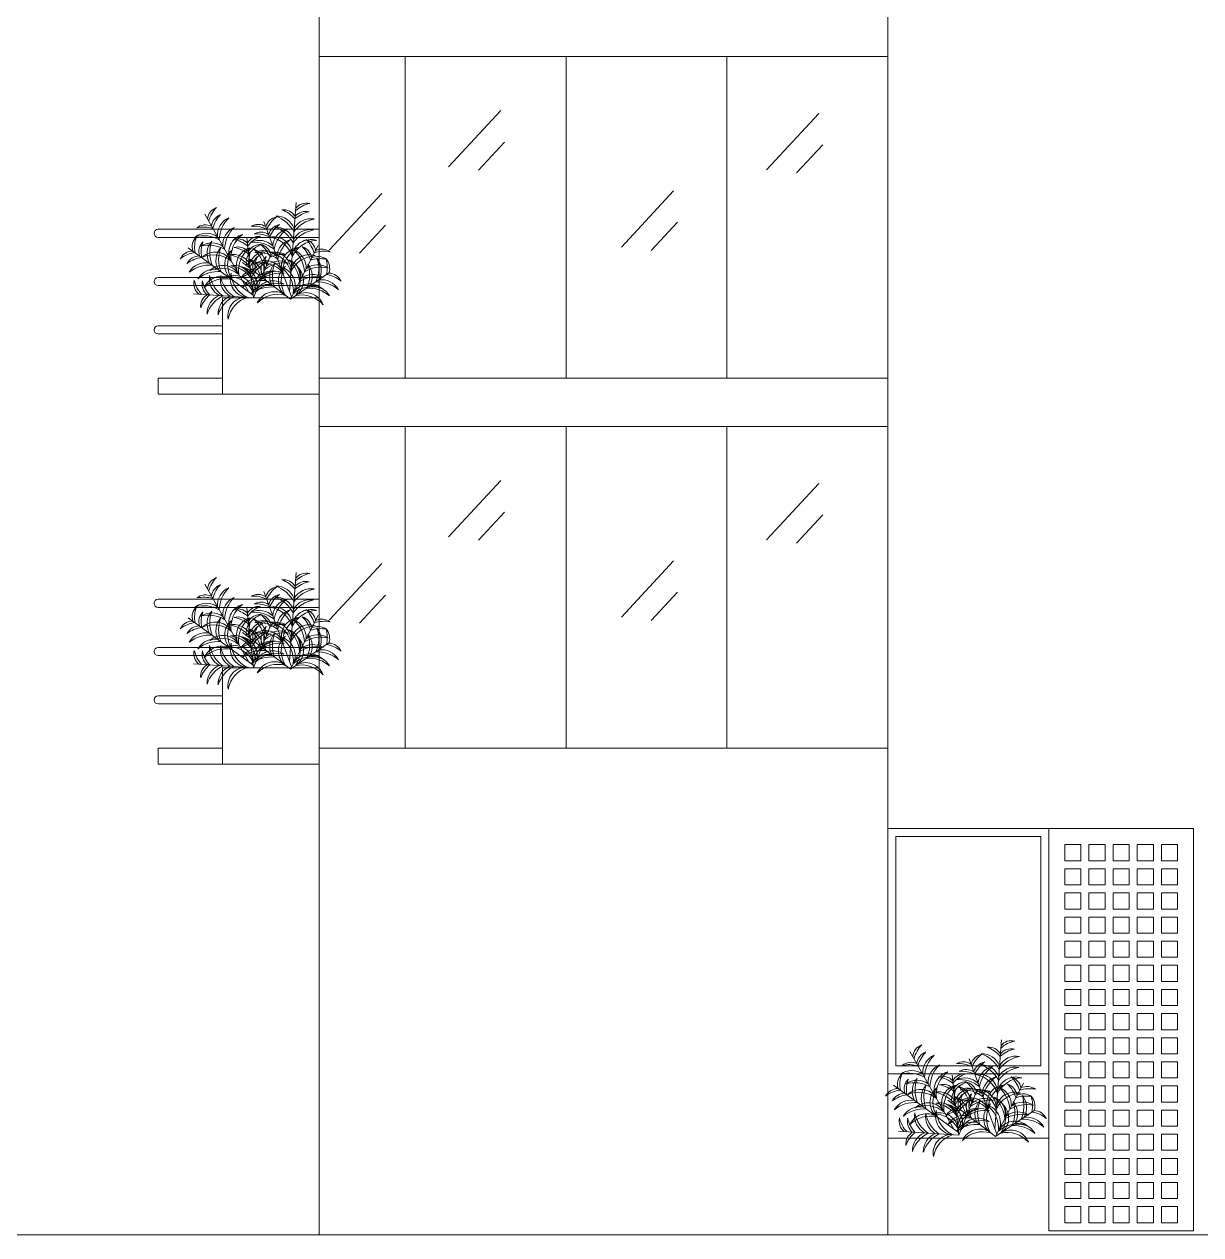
# Model space of a CAD drawing. Header units: millimetres. Extents: x 94 to 362, y 157 to 221.
# Drawn here: x 182.78 to 190.09, y 165.98 to 173.5 of the extents above; entities that cross this region are included whole.
import ezdxf

# ---------------------------------------------------------------- set-up
doc = ezdxf.new("R2010")
doc.units = ezdxf.units.MM
doc.layers.get('0').update_dxf_attribs({"lineweight": 9})
doc.layers.add('ARBOL', color=3, linetype='Continuous', lineweight=9)
doc.layers.add('BARDA PERIMETRAL', color=5, linetype='Continuous', lineweight=9)

# ---------------------------------------------------------------- blocks, each defined once
blk = doc.blocks.new('arbusto02')
at = {"layer": 'ARBOL', "linetype": 'ByBlock'}
for p, q in [((-0.048, 0.801), (0.007, 0.065)), ((0.22, 0.644), (-0.01, 0.019)), ((-0.23, 0.444), (0, 0)), ((0.397, 0.303), (0, 0)), ((-0.319, 0.217), (0, 0))]:
    blk.add_line(p, q, dxfattribs=at)
for centre, radius, start, end in [((-0.132, 0.68), 0.115, 40.53, 103.8644), ((-0.216, 0.539), 0.26, 48.3163, 77.6194), ((-0.127, 0.612), 0.115, 40.53, 103.8644), ((-0.211, 0.471), 0.26, 48.3163, 77.6194), ((0.058, 0.626), 0.115, 84.6157, 147.9501), ((0.162, 0.498), 0.26, 110.8607, 140.1638), ((-0.171, 0.507), 0.16, 29.4889, 99.6338), ((-0.248, 0.401), 0.268, 35.6112, 79.2766), ((0.117, 0.528), 0.16, 88.8463, 158.9911), ((0.209, 0.435), 0.268, 109.2035, 152.8688), ((-0.065, 0.41), 0.26, 23.8984, 53.2015), ((0.069, 0.505), 0.115, 16.1121, 79.4464), ((-0.042, 0.474), 0.26, 23.8984, 53.2015), ((0.093, 0.569), 0.115, 16.1121, 79.4464), ((0.309, 0.346), 0.26, 86.4427, 115.7458), ((0.268, 0.505), 0.115, 60.1978, 123.5321), ((-0.164, 0.416), 0.16, 29.4889, 99.6338), ((-0.241, 0.31), 0.268, 35.6112, 79.2766), ((0.124, 0.437), 0.16, 88.8463, 158.9911), ((0.215, 0.344), 0.268, 109.2035, 152.8688), ((0.14, 0.361), 0.156, 80.6055, 180.8141), ((0.21, 0.283), 0.236, 101.0522, 162.5736), ((-0.128, 0.362), 0.268, 11.1933, 54.8587), ((-0.014, 0.427), 0.16, 5.071, 75.2158), ((0.285, 0.282), 0.26, 86.4427, 115.7458), ((0.244, 0.441), 0.115, 60.1978, 123.5321), ((-0.26, 0.3), 0.115, 63.6602, 126.9945), ((-0.168, 0.338), 0.156, 7.666, 107.8746), ((-0.227, 0.251), 0.236, 25.9065, 87.4278), ((-0.095, 0.385), 0.115, 107.7459, 171.0802), ((0.051, 0.308), 0.26, 133.9908, 163.2939), ((-0.063, 0.325), 0.115, 107.7459, 171.0802), ((0.082, 0.248), 0.26, 133.9908, 163.2939), ((0.029, 0.258), 0.16, 111.9765, 182.1213), ((0.15, 0.208), 0.268, 132.3336, 175.999), ((-0.082, 0.272), 0.156, 343.248, 83.4567), ((-0.171, 0.217), 0.236, 1.4886, 63.0099), ((-0.046, 0.341), 0.16, 5.071, 75.2158), ((-0.159, 0.277), 0.268, 11.1933, 54.8587), ((0.226, 0.242), 0.16, 64.4284, 134.5732), ((0.302, 0.204), 0.268, 84.7855, 128.4509), ((0.257, 0.327), 0.16, 64.4284, 134.5732), ((-0.281, 0.137), 0.26, 71.4465, 100.7496), ((-0.211, 0.255), 0.115, 136.2275, 199.5619), ((-0.046, 0.257), 0.26, 162.4725, 191.7756), ((-0.229, 0.239), 0.115, 63.6602, 126.9945), ((-0.25, 0.076), 0.26, 71.4465, 100.7496), ((-0.097, 0.24), 0.16, 140.4581, 210.6029), ((0.033, 0.254), 0.268, 160.8153, 204.4806), ((-0.158, 0.212), 0.156, 7.666, 107.8746), ((-0.217, 0.125), 0.236, 25.9065, 87.4278), ((0.071, 0.177), 0.16, 111.9765, 182.1213), ((0.192, 0.127), 0.268, 132.3336, 175.999), ((0.15, 0.235), 0.156, 80.6055, 180.8141), ((0.22, 0.157), 0.236, 101.0522, 162.5736), ((0.208, 0.165), 0.156, 56.1875, 156.3962), ((0.24, 0.066), 0.236, 76.6343, 138.1556), ((0.27, 0.119), 0.268, 84.7855, 128.4509), ((0.083, 0.246), 0.16, 332.6191, 42.7639), ((-0.047, 0.252), 0.268, 338.7414, 22.4068), ((0.032, 0.259), 0.26, 351.4465, 20.7496), ((0.196, 0.267), 0.115, 343.6602, 46.9945), ((0.25, 0.308), 0.115, 343.6602, 46.9945), ((0.086, 0.3), 0.26, 351.4465, 20.7496), ((-0.315, 0.101), 0.115, 92.1418, 155.4762), ((-0.256, -0.052), 0.26, 99.9281, 129.2312), ((-0.227, 0.125), 0.16, 52.6191, 122.7639), ((-0.256, -0.003), 0.268, 58.7414, 102.4068), ((-0.186, 0.044), 0.16, 52.6191, 122.7639), ((-0.022, 0.189), 0.16, 140.4581, 210.6029), ((0.108, 0.203), 0.268, 160.8153, 204.4806), ((0.048, 0.154), 0.156, 132.2173, 232.4259), ((0.153, 0.161), 0.236, 152.664, 214.1854), ((0.116, 0.113), 0.156, 103.7356, 203.9443), ((0.211, 0.069), 0.236, 124.1824, 185.7037), ((-0.161, 0.152), 0.236, 329.0367, 30.558), ((-0.057, 0.151), 0.156, 310.7961, 51.0048), ((0.011, 0.19), 0.16, 332.6191, 42.7639), ((-0.119, 0.197), 0.268, 338.7414, 22.4068), ((0.258, -0.038), 0.26, 53.9908, 83.2939), ((0.309, 0.119), 0.115, 27.7459, 91.0802), ((-0.259, 0.001), 0.16, 81.1007, 151.2455), ((-0.224, -0.124), 0.268, 87.223, 130.8884), ((-0.184, -0.05), 0.16, 81.1007, 151.2455), ((-0.214, -0.083), 0.268, 58.7414, 102.4068), ((-0.159, -0.029), 0.156, 30.7961, 131.0048), ((-0.178, -0.133), 0.236, 49.0367, 110.558), ((0.158, -0.167), 0.268, 52.3336, 95.999), ((0.187, -0.039), 0.16, 31.9765, 102.1213), ((0.231, -0.112), 0.268, 52.3336, 95.999), ((0.259, 0.016), 0.16, 31.9765, 102.1213), ((-0.149, -0.176), 0.268, 87.223, 130.8884), ((-0.125, -0.102), 0.156, 59.2778, 159.4864), ((-0.093, -0.201), 0.236, 77.5183, 139.0396), ((0.104, -0.196), 0.236, 44.1824, 105.7037), ((0.131, -0.094), 0.156, 23.7356, 123.9443)]:
    blk.add_arc(centre, radius, start, end, dxfattribs=at)

msp = doc.modelspace()

# ---------------------------------------------------------------- linework, layer by layer
for p, q in [((184.6099, 182.7042), (184.6099, 165.9792)), ((188.1454, 180.2042), (188.1454, 165.9792)), ((188.1454, 173.3042), (184.6099, 173.3042)), ((185.1454, 173.3042), (185.1454, 171.3042)), ((186.1454, 173.3042), (186.1454, 171.3042)), ((187.1454, 173.3042), (187.1454, 171.3042)), ((188.1454, 171.3042), (184.6099, 171.3042)), ((188.1454, 171.0042), (184.6099, 171.0042)), ((185.1454, 171.0042), (185.1454, 169.0042)), ((186.1454, 171.0042), (186.1454, 169.0042)), ((187.1454, 171.0042), (187.1454, 169.0042)), ((184.6099, 169.0042), (188.1454, 169.0042)), ((188.1454, 168.5042), (189.1454, 168.5042)), ((188.1454, 166.9792), (189.1454, 166.9792)), ((188.1454, 166.5792), (189.1454, 166.5792)), ((206.3052, 165.9792), (161.6535, 165.9792))]:
    msp.add_line(p, q)
at = {"color": 4}
for p, q in [((185.7393, 172.9672), (185.4143, 172.6172)), ((187.7167, 172.95), (187.3917, 172.6)), ((185.763, 172.7715), (185.6005, 172.5965)), ((187.7404, 172.7543), (187.5779, 172.5793)), ((184.9999, 172.4514), (184.6749, 172.1014)), ((186.814, 172.4686), (186.489, 172.1186)), ((185.0236, 172.2557), (184.8611, 172.0807)), ((186.8376, 172.2729), (186.6751, 172.0979)), ((185.7393, 170.6672), (185.4143, 170.3172)), ((187.7167, 170.65), (187.3917, 170.3)), ((185.763, 170.4715), (185.6005, 170.2965)), ((187.7404, 170.4543), (187.5779, 170.2793)), ((184.9999, 170.1514), (184.6749, 169.8014)), ((186.814, 170.1686), (186.489, 169.8186)), ((185.0236, 169.9557), (184.8611, 169.7807)), ((186.8376, 169.9729), (186.6751, 169.7979))]:
    msp.add_line(p, q, dxfattribs=at)
for points in [[(184.6099, 172.1792), (183.6099, 172.1792, -1), (183.6099, 172.2292), (184.6099, 172.2292)], [(184.6099, 171.8792), (183.6099, 171.8792, -1), (183.6099, 171.9292), (184.6099, 171.9292)], [(184.0099, 171.5792), (183.6099, 171.5792, -1), (183.6099, 171.6292), (184.0099, 171.6292)], [(184.6099, 169.8792), (183.6099, 169.8792, -1), (183.6099, 169.9292), (184.6099, 169.9292)], [(184.6099, 169.5792), (183.6099, 169.5792, -1), (183.6099, 169.6292), (184.6099, 169.6292)], [(184.0099, 169.2792), (183.6099, 169.2792, -1), (183.6099, 169.3292), (184.0099, 169.3292)]]:
    msp.add_lwpolyline(points, format="xyb")
for points in [[(184.0099, 171.8042), (184.6099, 171.8042), (184.6099, 171.2042), (184.0099, 171.2042)], [(184.0099, 169.5042), (184.6099, 169.5042), (184.6099, 168.9042), (184.0099, 168.9042)], [(190.0454, 168.5042), (189.1454, 168.5042), (189.1454, 166.0042), (190.0454, 166.0042)], [(189.0954, 168.4542), (188.1954, 168.4542), (188.1954, 167.0292), (189.0954, 167.0292)], [(189.3454, 168.4042), (189.2454, 168.4042), (189.2454, 168.3042), (189.3454, 168.3042)], [(189.3454, 168.4042), (189.2454, 168.4042), (189.2454, 168.3042), (189.3454, 168.3042)], [(189.4954, 168.4042), (189.3954, 168.4042), (189.3954, 168.3042), (189.4954, 168.3042)], [(189.6454, 168.4042), (189.5454, 168.4042), (189.5454, 168.3042), (189.6454, 168.3042)], [(189.6454, 168.4042), (189.5454, 168.4042), (189.5454, 168.3042), (189.6454, 168.3042)], [(189.7954, 168.4042), (189.6954, 168.4042), (189.6954, 168.3042), (189.7954, 168.3042)], [(189.9454, 168.4042), (189.8454, 168.4042), (189.8454, 168.3042), (189.9454, 168.3042)], [(189.9454, 168.4042), (189.8454, 168.4042), (189.8454, 168.3042), (189.9454, 168.3042)], [(189.3454, 168.2542), (189.2454, 168.2542), (189.2454, 168.1542), (189.3454, 168.1542)], [(189.3454, 168.2542), (189.2454, 168.2542), (189.2454, 168.1542), (189.3454, 168.1542)], [(189.4954, 168.2542), (189.3954, 168.2542), (189.3954, 168.1542), (189.4954, 168.1542)], [(189.6454, 168.2542), (189.5454, 168.2542), (189.5454, 168.1542), (189.6454, 168.1542)], [(189.6454, 168.2542), (189.5454, 168.2542), (189.5454, 168.1542), (189.6454, 168.1542)], [(189.7954, 168.2542), (189.6954, 168.2542), (189.6954, 168.1542), (189.7954, 168.1542)], [(189.9454, 168.2542), (189.8454, 168.2542), (189.8454, 168.1542), (189.9454, 168.1542)], [(189.9454, 168.2542), (189.8454, 168.2542), (189.8454, 168.1542), (189.9454, 168.1542)], [(189.3454, 168.1042), (189.2454, 168.1042), (189.2454, 168.0042), (189.3454, 168.0042)], [(189.3454, 168.1042), (189.2454, 168.1042), (189.2454, 168.0042), (189.3454, 168.0042)], [(189.4954, 168.1042), (189.3954, 168.1042), (189.3954, 168.0042), (189.4954, 168.0042)], [(189.6454, 168.1042), (189.5454, 168.1042), (189.5454, 168.0042), (189.6454, 168.0042)], [(189.6454, 168.1042), (189.5454, 168.1042), (189.5454, 168.0042), (189.6454, 168.0042)], [(189.7954, 168.1042), (189.6954, 168.1042), (189.6954, 168.0042), (189.7954, 168.0042)], [(189.9454, 168.1042), (189.8454, 168.1042), (189.8454, 168.0042), (189.9454, 168.0042)], [(189.9454, 168.1042), (189.8454, 168.1042), (189.8454, 168.0042), (189.9454, 168.0042)], [(189.3454, 167.9542), (189.2454, 167.9542), (189.2454, 167.8542), (189.3454, 167.8542)], [(189.3454, 167.9542), (189.2454, 167.9542), (189.2454, 167.8542), (189.3454, 167.8542)], [(189.4954, 167.9542), (189.3954, 167.9542), (189.3954, 167.8542), (189.4954, 167.8542)], [(189.6454, 167.9542), (189.5454, 167.9542), (189.5454, 167.8542), (189.6454, 167.8542)], [(189.6454, 167.9542), (189.5454, 167.9542), (189.5454, 167.8542), (189.6454, 167.8542)], [(189.7954, 167.9542), (189.6954, 167.9542), (189.6954, 167.8542), (189.7954, 167.8542)], [(189.9454, 167.9542), (189.8454, 167.9542), (189.8454, 167.8542), (189.9454, 167.8542)], [(189.9454, 167.9542), (189.8454, 167.9542), (189.8454, 167.8542), (189.9454, 167.8542)], [(189.3454, 167.8042), (189.2454, 167.8042), (189.2454, 167.7042), (189.3454, 167.7042)], [(189.3454, 167.8042), (189.2454, 167.8042), (189.2454, 167.7042), (189.3454, 167.7042)], [(189.4954, 167.8042), (189.3954, 167.8042), (189.3954, 167.7042), (189.4954, 167.7042)], [(189.6454, 167.8042), (189.5454, 167.8042), (189.5454, 167.7042), (189.6454, 167.7042)], [(189.6454, 167.8042), (189.5454, 167.8042), (189.5454, 167.7042), (189.6454, 167.7042)], [(189.7954, 167.8042), (189.6954, 167.8042), (189.6954, 167.7042), (189.7954, 167.7042)], [(189.9454, 167.8042), (189.8454, 167.8042), (189.8454, 167.7042), (189.9454, 167.7042)], [(189.9454, 167.8042), (189.8454, 167.8042), (189.8454, 167.7042), (189.9454, 167.7042)], [(189.3454, 167.6542), (189.2454, 167.6542), (189.2454, 167.5542), (189.3454, 167.5542)], [(189.3454, 167.6542), (189.2454, 167.6542), (189.2454, 167.5542), (189.3454, 167.5542)], [(189.4954, 167.6542), (189.3954, 167.6542), (189.3954, 167.5542), (189.4954, 167.5542)], [(189.6454, 167.6542), (189.5454, 167.6542), (189.5454, 167.5542), (189.6454, 167.5542)], [(189.6454, 167.6542), (189.5454, 167.6542), (189.5454, 167.5542), (189.6454, 167.5542)], [(189.7954, 167.6542), (189.6954, 167.6542), (189.6954, 167.5542), (189.7954, 167.5542)], [(189.9454, 167.6542), (189.8454, 167.6542), (189.8454, 167.5542), (189.9454, 167.5542)], [(189.9454, 167.6542), (189.8454, 167.6542), (189.8454, 167.5542), (189.9454, 167.5542)], [(189.3454, 167.5042), (189.2454, 167.5042), (189.2454, 167.4042), (189.3454, 167.4042)], [(189.3454, 167.5042), (189.2454, 167.5042), (189.2454, 167.4042), (189.3454, 167.4042)], [(189.4954, 167.5042), (189.3954, 167.5042), (189.3954, 167.4042), (189.4954, 167.4042)], [(189.6454, 167.5042), (189.5454, 167.5042), (189.5454, 167.4042), (189.6454, 167.4042)], [(189.6454, 167.5042), (189.5454, 167.5042), (189.5454, 167.4042), (189.6454, 167.4042)], [(189.7954, 167.5042), (189.6954, 167.5042), (189.6954, 167.4042), (189.7954, 167.4042)], [(189.9454, 167.5042), (189.8454, 167.5042), (189.8454, 167.4042), (189.9454, 167.4042)], [(189.9454, 167.5042), (189.8454, 167.5042), (189.8454, 167.4042), (189.9454, 167.4042)], [(189.3454, 167.3542), (189.2454, 167.3542), (189.2454, 167.2542), (189.3454, 167.2542)], [(189.3454, 167.3542), (189.2454, 167.3542), (189.2454, 167.2542), (189.3454, 167.2542)], [(189.4954, 167.3542), (189.3954, 167.3542), (189.3954, 167.2542), (189.4954, 167.2542)], [(189.6454, 167.3542), (189.5454, 167.3542), (189.5454, 167.2542), (189.6454, 167.2542)], [(189.6454, 167.3542), (189.5454, 167.3542), (189.5454, 167.2542), (189.6454, 167.2542)], [(189.7954, 167.3542), (189.6954, 167.3542), (189.6954, 167.2542), (189.7954, 167.2542)], [(189.9454, 167.3542), (189.8454, 167.3542), (189.8454, 167.2542), (189.9454, 167.2542)], [(189.9454, 167.3542), (189.8454, 167.3542), (189.8454, 167.2542), (189.9454, 167.2542)], [(189.3454, 167.2042), (189.2454, 167.2042), (189.2454, 167.1042), (189.3454, 167.1042)], [(189.3454, 167.2042), (189.2454, 167.2042), (189.2454, 167.1042), (189.3454, 167.1042)], [(189.4954, 167.2042), (189.3954, 167.2042), (189.3954, 167.1042), (189.4954, 167.1042)], [(189.6454, 167.2042), (189.5454, 167.2042), (189.5454, 167.1042), (189.6454, 167.1042)], [(189.6454, 167.2042), (189.5454, 167.2042), (189.5454, 167.1042), (189.6454, 167.1042)], [(189.7954, 167.2042), (189.6954, 167.2042), (189.6954, 167.1042), (189.7954, 167.1042)], [(189.9454, 167.2042), (189.8454, 167.2042), (189.8454, 167.1042), (189.9454, 167.1042)], [(189.9454, 167.2042), (189.8454, 167.2042), (189.8454, 167.1042), (189.9454, 167.1042)], [(189.3454, 167.0542), (189.2454, 167.0542), (189.2454, 166.9542), (189.3454, 166.9542)], [(189.3454, 167.0542), (189.2454, 167.0542), (189.2454, 166.9542), (189.3454, 166.9542)], [(189.4954, 167.0542), (189.3954, 167.0542), (189.3954, 166.9542), (189.4954, 166.9542)], [(189.6454, 167.0542), (189.5454, 167.0542), (189.5454, 166.9542), (189.6454, 166.9542)], [(189.6454, 167.0542), (189.5454, 167.0542), (189.5454, 166.9542), (189.6454, 166.9542)], [(189.7954, 167.0542), (189.6954, 167.0542), (189.6954, 166.9542), (189.7954, 166.9542)], [(189.9454, 167.0542), (189.8454, 167.0542), (189.8454, 166.9542), (189.9454, 166.9542)], [(189.9454, 167.0542), (189.8454, 167.0542), (189.8454, 166.9542), (189.9454, 166.9542)], [(189.3454, 166.9042), (189.2454, 166.9042), (189.2454, 166.8042), (189.3454, 166.8042)], [(189.3454, 166.9042), (189.2454, 166.9042), (189.2454, 166.8042), (189.3454, 166.8042)], [(189.4954, 166.9042), (189.3954, 166.9042), (189.3954, 166.8042), (189.4954, 166.8042)], [(189.6454, 166.9042), (189.5454, 166.9042), (189.5454, 166.8042), (189.6454, 166.8042)], [(189.6454, 166.9042), (189.5454, 166.9042), (189.5454, 166.8042), (189.6454, 166.8042)], [(189.7954, 166.9042), (189.6954, 166.9042), (189.6954, 166.8042), (189.7954, 166.8042)], [(189.9454, 166.9042), (189.8454, 166.9042), (189.8454, 166.8042), (189.9454, 166.8042)], [(189.9454, 166.9042), (189.8454, 166.9042), (189.8454, 166.8042), (189.9454, 166.8042)], [(189.3454, 166.7542), (189.2454, 166.7542), (189.2454, 166.6542), (189.3454, 166.6542)], [(189.3454, 166.7542), (189.2454, 166.7542), (189.2454, 166.6542), (189.3454, 166.6542)], [(189.4954, 166.7542), (189.3954, 166.7542), (189.3954, 166.6542), (189.4954, 166.6542)], [(189.6454, 166.7542), (189.5454, 166.7542), (189.5454, 166.6542), (189.6454, 166.6542)], [(189.6454, 166.7542), (189.5454, 166.7542), (189.5454, 166.6542), (189.6454, 166.6542)], [(189.7954, 166.7542), (189.6954, 166.7542), (189.6954, 166.6542), (189.7954, 166.6542)], [(189.9454, 166.7542), (189.8454, 166.7542), (189.8454, 166.6542), (189.9454, 166.6542)], [(189.9454, 166.7542), (189.8454, 166.7542), (189.8454, 166.6542), (189.9454, 166.6542)], [(189.3454, 166.6042), (189.2454, 166.6042), (189.2454, 166.5042), (189.3454, 166.5042)], [(189.3454, 166.6042), (189.2454, 166.6042), (189.2454, 166.5042), (189.3454, 166.5042)], [(189.4954, 166.6042), (189.3954, 166.6042), (189.3954, 166.5042), (189.4954, 166.5042)], [(189.6454, 166.6042), (189.5454, 166.6042), (189.5454, 166.5042), (189.6454, 166.5042)], [(189.6454, 166.6042), (189.5454, 166.6042), (189.5454, 166.5042), (189.6454, 166.5042)], [(189.7954, 166.6042), (189.6954, 166.6042), (189.6954, 166.5042), (189.7954, 166.5042)], [(189.9454, 166.6042), (189.8454, 166.6042), (189.8454, 166.5042), (189.9454, 166.5042)], [(189.9454, 166.6042), (189.8454, 166.6042), (189.8454, 166.5042), (189.9454, 166.5042)], [(189.3454, 166.4542), (189.2454, 166.4542), (189.2454, 166.3542), (189.3454, 166.3542)], [(189.3454, 166.4542), (189.2454, 166.4542), (189.2454, 166.3542), (189.3454, 166.3542)], [(189.4954, 166.4542), (189.3954, 166.4542), (189.3954, 166.3542), (189.4954, 166.3542)], [(189.6454, 166.4542), (189.5454, 166.4542), (189.5454, 166.3542), (189.6454, 166.3542)], [(189.6454, 166.4542), (189.5454, 166.4542), (189.5454, 166.3542), (189.6454, 166.3542)], [(189.7954, 166.4542), (189.6954, 166.4542), (189.6954, 166.3542), (189.7954, 166.3542)], [(189.9454, 166.4542), (189.8454, 166.4542), (189.8454, 166.3542), (189.9454, 166.3542)], [(189.9454, 166.4542), (189.8454, 166.4542), (189.8454, 166.3542), (189.9454, 166.3542)], [(189.3454, 166.3042), (189.2454, 166.3042), (189.2454, 166.2042), (189.3454, 166.2042)], [(189.3454, 166.3042), (189.2454, 166.3042), (189.2454, 166.2042), (189.3454, 166.2042)], [(189.4954, 166.3042), (189.3954, 166.3042), (189.3954, 166.2042), (189.4954, 166.2042)], [(189.6454, 166.3042), (189.5454, 166.3042), (189.5454, 166.2042), (189.6454, 166.2042)], [(189.6454, 166.3042), (189.5454, 166.3042), (189.5454, 166.2042), (189.6454, 166.2042)], [(189.7954, 166.3042), (189.6954, 166.3042), (189.6954, 166.2042), (189.7954, 166.2042)], [(189.9454, 166.3042), (189.8454, 166.3042), (189.8454, 166.2042), (189.9454, 166.2042)], [(189.9454, 166.3042), (189.8454, 166.3042), (189.8454, 166.2042), (189.9454, 166.2042)], [(189.3454, 166.1542), (189.2454, 166.1542), (189.2454, 166.0542), (189.3454, 166.0542)], [(189.3454, 166.1542), (189.2454, 166.1542), (189.2454, 166.0542), (189.3454, 166.0542)], [(189.4954, 166.1542), (189.3954, 166.1542), (189.3954, 166.0542), (189.4954, 166.0542)], [(189.6454, 166.1542), (189.5454, 166.1542), (189.5454, 166.0542), (189.6454, 166.0542)], [(189.6454, 166.1542), (189.5454, 166.1542), (189.5454, 166.0542), (189.6454, 166.0542)], [(189.7954, 166.1542), (189.6954, 166.1542), (189.6954, 166.0542), (189.7954, 166.0542)], [(189.9454, 166.1542), (189.8454, 166.1542), (189.8454, 166.0542), (189.9454, 166.0542)], [(189.9454, 166.1542), (189.8454, 166.1542), (189.8454, 166.0542), (189.9454, 166.0542)]]:
    msp.add_lwpolyline(points, close=True)
for points in [[(184.0099, 171.3042), (183.6099, 171.3042), (183.6099, 171.2042), (184.0099, 171.2042)], [(184.0099, 169.0042), (183.6099, 169.0042), (183.6099, 168.9042), (184.0099, 168.9042)]]:
    msp.add_lwpolyline(points)

# ---------------------------------------------------------------- block references
at = {"layer": 'BARDA PERIMETRAL', "linetype": 'Continuous', "xscale": -0.75, "yscale": 0.75, "zscale": 0.75, "rotation": 33.69006752597306}
for p in [(184.2027, 171.8041), (184.2027, 171.8041), (184.2027, 169.5041), (184.2027, 169.5041), (188.586, 166.5986)]:
    msp.add_blockref('arbusto02', p, dxfattribs=at)
at = {"layer": 'BARDA PERIMETRAL', "linetype": 'Continuous', "xscale": -0.75, "yscale": 0.75, "zscale": 0.75}
for p in [(184.4319, 171.7951), (184.4319, 169.4951), (188.8151, 166.5896)]:
    msp.add_blockref('arbusto02', p, dxfattribs=at)

doc.saveas('drawing.dxf')
